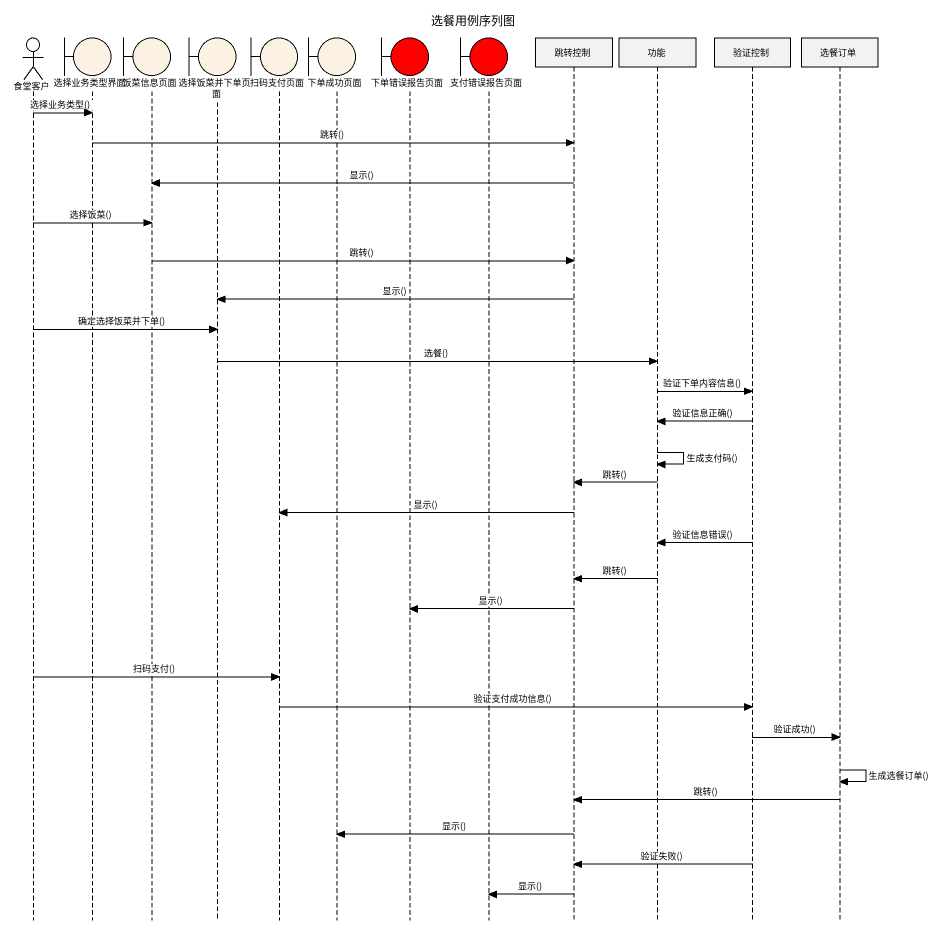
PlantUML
@startuml
title 选餐用例序列图
hide footbox
actor 食堂客户
boundary 选择业务类型界面 #FCF2E3
boundary 饭菜信息页面 #FCF2E3
boundary 选择饭菜并下单页面 #FCF2E3
boundary 扫码支付页面 #FCF2E3
boundary 下单成功页面 #FCF2E3
boundary 下单错误报告页面 #FF0000
boundary 支付错误报告页面 #FF0000
participant 跳转控制
participant 功能
participant 验证控制
participant 选餐订单

食堂客户 -> 选择业务类型界面 : 选择业务类型()
选择业务类型界面 -> 跳转控制 : 跳转()
跳转控制 -> 饭菜信息页面 : 显示()
食堂客户 -> 饭菜信息页面 : 选择饭菜()
饭菜信息页面 -> 跳转控制 : 跳转()
跳转控制 -> 选择饭菜并下单页面 : 显示()
食堂客户 -> 选择饭菜并下单页面 : 确定选择饭菜并下单()
选择饭菜并下单页面 -> 功能 : 选餐()
功能 -> 验证控制 : 验证下单内容信息()
验证控制 -> 功能 : 验证信息正确()
功能 -> 功能 : 生成支付码()
功能 -> 跳转控制 : 跳转()
跳转控制 -> 扫码支付页面 : 显示()
验证控制 -> 功能 : 验证信息错误()
功能 -> 跳转控制 : 跳转()
跳转控制 -> 下单错误报告页面 : 显示()
食堂客户 -> 扫码支付页面 : 扫码支付()
扫码支付页面 -> 验证控制 : 验证支付成功信息()
验证控制 -> 选餐订单 : 验证成功()
选餐订单 -> 选餐订单 : 生成选餐订单()
选餐订单 -> 跳转控制 : 跳转()
跳转控制 -> 下单成功页面 : 显示()
验证控制 -> 跳转控制 : 验证失败()
跳转控制 -> 支付错误报告页面 : 显示()
@enduml
